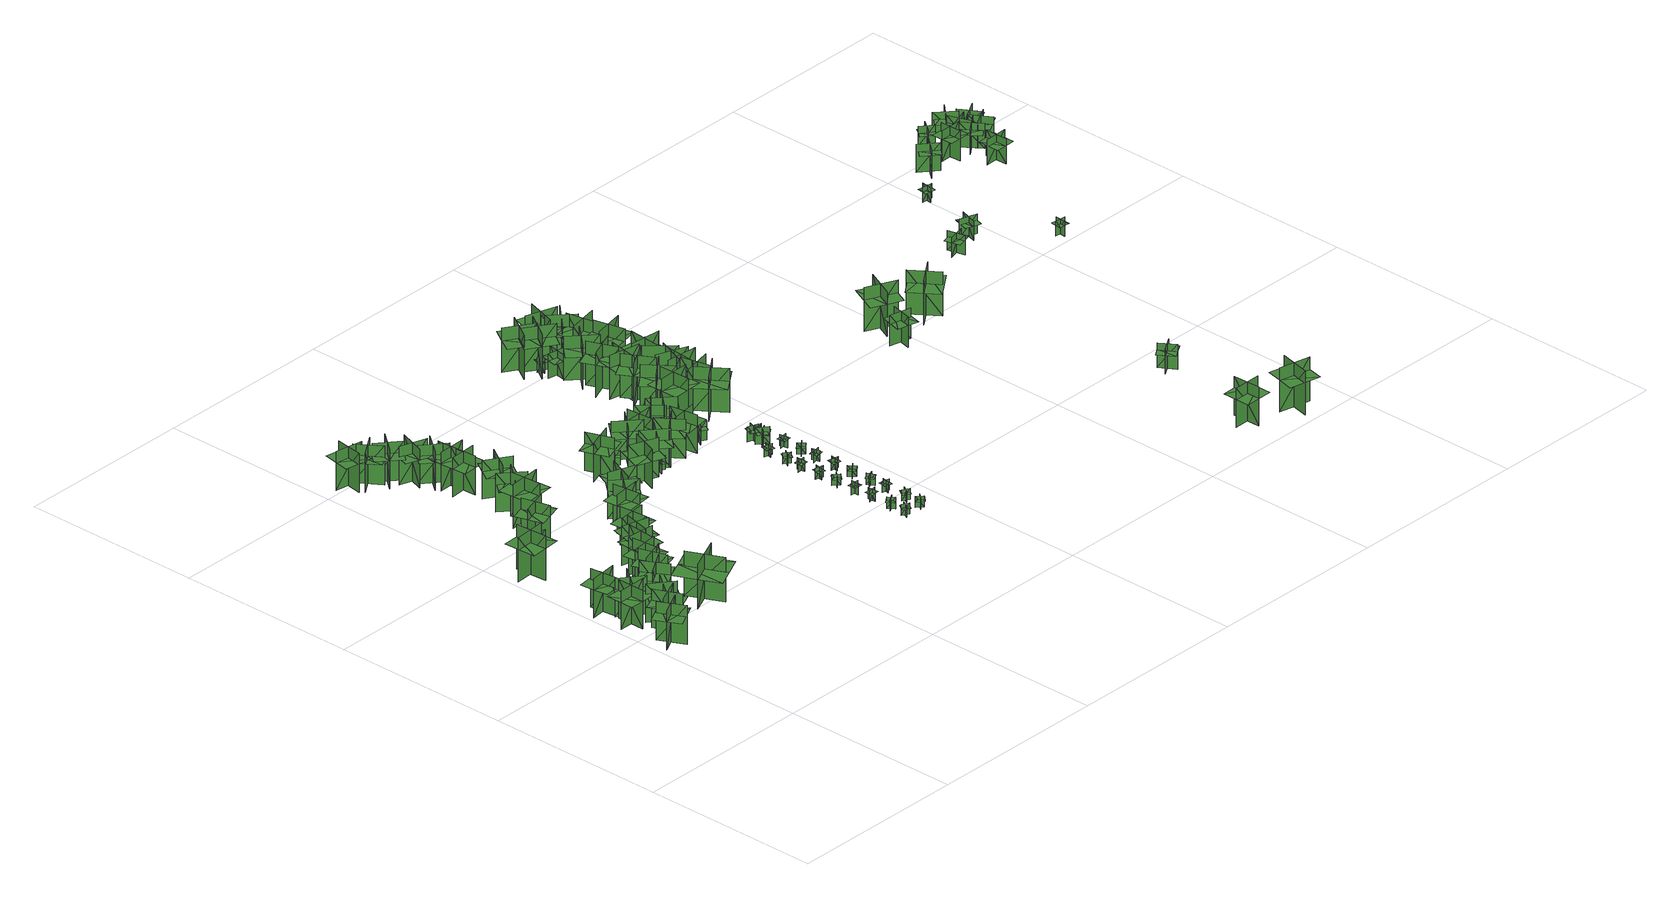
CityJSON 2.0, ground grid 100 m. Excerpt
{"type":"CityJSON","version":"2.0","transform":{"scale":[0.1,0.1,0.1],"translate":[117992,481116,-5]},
"CityObjects":{
"tree1":{"type":"SolitaryVegetationObject","geometry":[{"type":"MultiSurface","lod":"1","boundaries":[[[0,1,2]],[[0,2,3]],[[4,5,6]],[[4,6,7]],[[8,9,10]],[[8,10,11]],[[8,11,12]],[[8,12,13]]]}]},
"tree2":{"type":"SolitaryVegetationObject","geometry":[{"type":"MultiSurface","lod":"1","boundaries":[[[14,15,16]],[[14,16,17]],[[18,19,20]],[[18,20,21]],[[22,23,24]],[[22,24,25]],[[22,25,26]],[[22,26,27]]]}]},
"tree3":{"type":"SolitaryVegetationObject","geometry":[{"type":"MultiSurface","lod":"1","boundaries":[[[28,29,30]],[[28,30,31]],[[32,33,34]],[[32,34,35]],[[36,37,38]],[[36,38,39]],[[36,39,40]],[[36,40,41]]]}]},
"tree4":{"type":"SolitaryVegetationObject","geometry":[{"type":"MultiSurface","lod":"1","boundaries":[[[42,43,44]],[[42,44,45]],[[46,47,48]],[[46,48,49]],[[50,51,52]],[[50,52,53]],[[50,53,54]],[[50,54,55]]]}]},
"tree5":{"type":"SolitaryVegetationObject","geometry":[{"type":"MultiSurface","lod":"1","boundaries":[[[56,57,58]],[[56,58,59]],[[60,61,62]],[[60,62,63]],[[64,65,66]],[[64,66,67]],[[64,67,68]],[[64,68,69]]]}]},
"tree6":{"type":"SolitaryVegetationObject","geometry":[{"type":"MultiSurface","lod":"1","boundaries":[[[70,71,72]],[[70,72,73]],[[74,75,76]],[[74,76,77]],[[78,79,80]],[[78,80,81]],[[78,81,82]],[[78,82,83]]]}]},
"tree7":{"type":"SolitaryVegetationObject","geometry":[{"type":"MultiSurface","lod":"1","boundaries":[[[84,85,86]],[[84,86,87]],[[88,89,90]],[[88,90,91]],[[92,93,94]],[[92,94,95]],[[92,95,96]],[[92,96,97]]]}]},
"tree8":{"type":"SolitaryVegetationObject","geometry":[{"type":"MultiSurface","lod":"1","boundaries":[[[98,99,100]],[[98,100,101]],[[102,103,104]],[[102,104,105]],[[106,107,108]],[[106,108,109]],[[106,109,110]],[[106,110,111]]]}]},
"tree9":{"type":"SolitaryVegetationObject","geometry":[{"type":"MultiSurface","lod":"1","boundaries":[[[112,113,114]],[[112,114,115]],[[116,117,118]],[[116,118,119]],[[120,121,122]],[[120,122,123]],[[120,123,124]],[[120,124,125]]]}]},
"tree10":{"type":"SolitaryVegetationObject","geometry":[{"type":"MultiSurface","lod":"1","boundaries":[[[126,127,128]],[[126,128,129]],[[130,131,132]],[[130,132,133]],[[134,135,136]],[[134,136,137]],[[134,137,138]],[[134,138,139]]]}]},
"tree11":{"type":"SolitaryVegetationObject","geometry":[{"type":"MultiSurface","lod":"1","boundaries":[[[140,141,142]],[[140,142,143]],[[144,145,146]],[[144,146,147]],[[148,149,150]],[[148,150,151]],[[148,151,152]],[[148,152,153]]]}]},
"tree12":{"type":"SolitaryVegetationObject","geometry":[{"type":"MultiSurface","lod":"1","boundaries":[[[154,155,156]],[[154,156,157]],[[158,159,160]],[[158,160,161]],[[162,163,164]],[[162,164,165]],[[162,165,166]],[[162,166,167]]]}]},
"tree13":{"type":"SolitaryVegetationObject","geometry":[{"type":"MultiSurface","lod":"1","boundaries":[[[168,169,170]],[[168,170,171]],[[172,173,174]],[[172,174,175]],[[176,177,178]],[[176,178,179]],[[176,179,180]],[[176,180,181]]]}]},
"tree14":{"type":"SolitaryVegetationObject","geometry":[{"type":"MultiSurface","lod":"1","boundaries":[[[182,183,184]],[[182,184,185]],[[186,187,188]],[[186,188,189]],[[190,191,192]],[[190,192,193]],[[190,193,194]],[[190,194,195]]]}]},
"tree15":{"type":"SolitaryVegetationObject","geometry":[{"type":"MultiSurface","lod":"1","boundaries":[[[196,197,198]],[[196,198,199]],[[200,201,202]],[[200,202,203]],[[204,205,206]],[[204,206,207]],[[204,207,208]],[[204,208,209]]]}]},
"tree16":{"type":"SolitaryVegetationObject","geometry":[{"type":"MultiSurface","lod":"1","boundaries":[[[210,211,212]],[[210,212,213]],[[214,215,216]],[[214,216,217]],[[218,219,220]],[[218,220,221]],[[218,221,222]],[[218,222,223]]]}]},
"tree17":{"type":"SolitaryVegetationObject","geometry":[{"type":"MultiSurface","lod":"1","boundaries":[[[224,225,226]],[[224,226,227]],[[228,229,230]],[[228,230,231]],[[232,233,234]],[[232,234,235]],[[232,235,236]],[[232,236,237]]]}]},
"tree18":{"type":"SolitaryVegetationObject","geometry":[{"type":"MultiSurface","lod":"1","boundaries":[[[238,239,240]],[[238,240,241]],[[242,243,244]],[[242,244,245]],[[246,247,248]],[[246,248,249]],[[246,249,250]],[[246,250,251]]]}]},
"tree19":{"type":"SolitaryVegetationObject","geometry":[{"type":"MultiSurface","lod":"1","boundaries":[[[252,253,254]],[[252,254,255]],[[256,257,258]],[[256,258,259]],[[260,261,262]],[[260,262,263]],[[260,263,264]],[[260,264,265]]]}]},
"tree20":{"type":"SolitaryVegetationObject","geometry":[{"type":"MultiSurface","lod":"1","boundaries":[[[266,267,268]],[[266,268,269]],[[270,271,272]],[[270,272,273]],[[274,275,276]],[[274,276,277]],[[274,277,278]],[[274,278,279]]]}]},
"tree21":{"type":"SolitaryVegetationObject","geometry":[{"type":"MultiSurface","lod":"1","boundaries":[[[280,281,282]],[[280,282,283]],[[284,285,286]],[[284,286,287]],[[288,289,290]],[[288,290,291]],[[288,291,292]],[[288,292,293]]]}]},
"tree22":{"type":"SolitaryVegetationObject","geometry":[{"type":"MultiSurface","lod":"1","boundaries":[[[294,295,296]],[[294,296,297]],[[298,299,300]],[[298,300,301]],[[302,303,304]],[[302,304,305]],[[302,305,306]],[[302,306,307]]]}]},
"tree23":{"type":"SolitaryVegetationObject","geometry":[{"type":"MultiSurface","lod":"1","boundaries":[[[308,309,310]],[[308,310,311]],[[312,313,314]],[[312,314,315]],[[316,317,318]],[[316,318,319]],[[316,319,320]],[[316,320,321]]]}]},
"tree24":{"type":"SolitaryVegetationObject","geometry":[{"type":"MultiSurface","lod":"1","boundaries":[[[322,323,324]],[[322,324,325]],[[326,327,328]],[[326,328,329]],[[330,331,332]],[[330,332,333]],[[330,333,334]],[[330,334,335]]]}]},
"tree25":{"type":"SolitaryVegetationObject","geometry":[{"type":"MultiSurface","lod":"1","boundaries":[[[336,337,338]],[[336,338,339]],[[340,341,342]],[[340,342,343]],[[344,345,346]],[[344,346,347]],[[344,347,348]],[[344,348,349]]]}]},
"tree26":{"type":"SolitaryVegetationObject","geometry":[{"type":"MultiSurface","lod":"1","boundaries":[[[350,351,352]],[[350,352,353]],[[354,355,356]],[[354,356,357]],[[358,359,360]],[[358,360,361]],[[358,361,362]],[[358,362,363]]]}]},
"tree27":{"type":"SolitaryVegetationObject","geometry":[{"type":"MultiSurface","lod":"1","boundaries":[[[364,365,366]],[[364,366,367]],[[368,369,370]],[[368,370,371]],[[372,373,374]],[[372,374,375]],[[372,375,376]],[[372,376,377]]]}]},
"tree28":{"type":"SolitaryVegetationObject","geometry":[{"type":"MultiSurface","lod":"1","boundaries":[[[378,379,380]],[[378,380,381]],[[382,383,384]],[[382,384,385]],[[386,387,388]],[[386,388,389]],[[386,389,390]],[[386,390,391]]]}]},
"tree29":{"type":"SolitaryVegetationObject","geometry":[{"type":"MultiSurface","lod":"1","boundaries":[[[392,393,394]],[[392,394,395]],[[396,397,398]],[[396,398,399]],[[400,401,402]],[[400,402,403]],[[400,403,404]],[[400,404,405]]]}]},
"tree30":{"type":"SolitaryVegetationObject","geometry":[{"type":"MultiSurface","lod":"1","boundaries":[[[406,407,408]],[[406,408,409]],[[410,411,412]],[[410,412,413]],[[414,415,416]],[[414,416,417]],[[414,417,418]],[[414,418,419]]]}]},
"tree31":{"type":"SolitaryVegetationObject","geometry":[{"type":"MultiSurface","lod":"1","boundaries":[[[420,421,422]],[[420,422,423]],[[424,425,426]],[[424,426,427]],[[428,429,430]],[[428,430,431]],[[428,431,432]],[[428,432,433]]]}]},
"tree32":{"type":"SolitaryVegetationObject","geometry":[{"type":"MultiSurface","lod":"1","boundaries":[[[434,435,436]],[[434,436,437]],[[438,439,440]],[[438,440,441]],[[442,443,444]],[[442,444,445]],[[442,443,446]],[[442,446,447]]]}]},
"tree33":{"type":"SolitaryVegetationObject","geometry":[{"type":"MultiSurface","lod":"1","boundaries":[[[448,449,450]],[[448,450,451]],[[452,453,454]],[[452,454,455]],[[456,457,458]],[[456,458,459]],[[456,459,460]],[[456,460,461]]]}]},
"tree34":{"type":"SolitaryVegetationObject","geometry":[{"type":"MultiSurface","lod":"1","boundaries":[[[462,463,464]],[[462,464,465]],[[466,467,468]],[[466,468,469]],[[470,471,472]],[[470,472,473]],[[470,471,474]],[[470,474,475]]]}]},
"tree35":{"type":"SolitaryVegetationObject","geometry":[{"type":"MultiSurface","lod":"1","boundaries":[[[476,477,478]],[[476,478,479]],[[480,481,482]],[[480,482,483]],[[484,485,486]],[[484,486,487]],[[484,487,488]],[[484,488,489]]]}]},
"tree36":{"type":"SolitaryVegetationObject","geometry":[{"type":"MultiSurface","lod":"1","boundaries":[[[490,491,492]],[[490,492,493]],[[494,495,496]],[[494,496,497]],[[498,499,500]],[[498,500,501]],[[498,501,502]],[[498,502,503]]]}]},
"tree37":{"type":"SolitaryVegetationObject","geometry":[{"type":"MultiSurface","lod":"1","boundaries":[[[504,505,506]],[[504,506,507]],[[508,509,510]],[[508,510,511]],[[512,513,514]],[[512,514,515]],[[512,515,516]],[[512,516,517]]]}]},
"tree38":{"type":"SolitaryVegetationObject","geometry":[{"type":"MultiSurface","lod":"1","boundaries":[[[518,519,520]],[[518,520,521]],[[522,523,524]],[[522,524,525]],[[526,527,528]],[[526,528,529]],[[526,529,530]],[[526,530,531]]]}]},
"tree39":{"type":"SolitaryVegetationObject","geometry":[{"type":"MultiSurface","lod":"1","boundaries":[[[532,533,534]],[[532,534,535]],[[536,537,538]],[[536,538,539]],[[540,541,542]],[[540,542,543]],[[540,543,544]],[[540,544,545]]]}]},
"tree40":{"type":"SolitaryVegetationObject","geometry":[{"type":"MultiSurface","lod":"1","boundaries":[[[546,547,548]],[[546,548,549]],[[550,551,552]],[[550,552,553]],[[554,555,556]],[[554,556,557]],[[554,557,558]],[[554,558,559]]]}]},
"tree41":{"type":"SolitaryVegetationObject","geometry":[{"type":"MultiSurface","lod":"1","boundaries":[[[560,561,562]],[[560,562,563]],[[564,565,566]],[[564,566,567]],[[568,569,570]],[[568,570,571]],[[568,571,572]],[[568,572,573]]]}]},
"tree42":{"type":"SolitaryVegetationObject","geometry":[{"type":"MultiSurface","lod":"1","boundaries":[[[574,575,576]],[[574,576,577]],[[578,579,580]],[[578,580,581]],[[582,583,584]],[[582,584,585]],[[582,585,586]],[[582,586,587]]]}]},
"tree43":{"type":"SolitaryVegetationObject","geometry":[{"type":"MultiSurface","lod":"1","boundaries":[[[588,589,590]],[[588,590,591]],[[592,593,594]],[[592,594,595]],[[596,597,598]],[[596,598,599]],[[596,599,600]],[[596,600,601]]]}]},
"tree44":{"type":"SolitaryVegetationObject","geometry":[{"type":"MultiSurface","lod":"1","boundaries":[[[602,603,604]],[[602,604,605]],[[606,607,608]],[[606,608,609]],[[610,611,612]],[[610,612,613]],[[610,613,614]],[[610,614,615]]]}]},
"tree45":{"type":"SolitaryVegetationObject","geometry":[{"type":"MultiSurface","lod":"1","boundaries":[[[616,617,618]],[[616,618,619]],[[620,621,622]],[[620,622,623]],[[624,625,626]],[[624,626,627]],[[624,627,628]],[[624,628,629]]]}]},
"tree46":{"type":"SolitaryVegetationObject","geometry":[{"type":"MultiSurface","lod":"1","boundaries":[[[630,631,632]],[[630,632,633]],[[634,635,636]],[[634,636,637]],[[638,639,640]],[[638,640,641]],[[638,641,642]],[[638,642,643]]]}]},
"tree47":{"type":"SolitaryVegetationObject","geometry":[{"type":"MultiSurface","lod":"1","boundaries":[[[644,645,646]],[[644,646,647]],[[648,649,650]],[[648,650,651]],[[652,653,654]],[[652,654,655]],[[652,655,656]],[[652,656,657]]]}]},
"tree48":{"type":"SolitaryVegetationObject","geometry":[{"type":"MultiSurface","lod":"1","boundaries":[[[658,659,660]],[[658,660,661]],[[662,663,664]],[[662,664,665]],[[666,667,668]],[[666,668,669]],[[666,669,670]],[[666,670,671]]]}]},
"tree49":{"type":"SolitaryVegetationObject","geometry":[{"type":"MultiSurface","lod":"1","boundaries":[[[672,673,674]],[[672,674,675]],[[676,677,678]],[[676,678,679]],[[680,681,682]],[[680,682,683]],[[680,683,684]],[[680,684,685]]]}]},
"tree50":{"type":"SolitaryVegetationObject","geometry":[{"type":"MultiSurface","lod":"1","boundaries":[[[686,687,688]],[[686,688,689]],[[690,691,692]],[[690,692,693]],[[694,695,696]],[[694,696,697]],[[694,697,698]],[[694,698,699]]]}]},
"tree51":{"type":"SolitaryVegetationObject","geometry":[{"type":"MultiSurface","lod":"1","boundaries":[[[700,701,702]],[[700,702,703]],[[704,705,706]],[[704,706,707]],[[708,709,710]],[[708,710,711]],[[708,711,712]],[[708,712,713]]]}]},
"tree52":{"type":"SolitaryVegetationObject","geometry":[{"type":"MultiSurface","lod":"1","boundaries":[[[714,715,716]],[[714,716,717]],[[718,719,720]],[[718,720,721]],[[722,723,724]],[[722,724,725]],[[722,725,726]],[[722,726,727]]]}]},
"tree53":{"type":"SolitaryVegetationObject","geometry":[{"type":"MultiSurface","lod":"1","boundaries":[[[728,729,730]],[[728,730,731]],[[732,733,734]],[[732,734,735]],[[736,737,738]],[[736,738,739]],[[736,739,740]],[[736,740,741]]]}]},
"tree54":{"type":"SolitaryVegetationObject","geometry":[{"type":"MultiSurface","lod":"1","boundaries":[[[742,743,744]],[[742,744,745]],[[746,747,748]],[[746,748,749]],[[750,751,752]],[[750,752,753]],[[750,753,754]],[[750,754,755]]]}]},
"tree55":{"type":"SolitaryVegetationObject","geometry":[{"type":"MultiSurface","lod":"1","boundaries":[[[756,757,758]],[[756,758,759]],[[760,761,762]],[[760,762,763]],[[764,765,766]],[[764,766,767]],[[764,767,768]],[[764,768,769]]]}]},
"tree56":{"type":"SolitaryVegetationObject","geometry":[{"type":"MultiSurface","lod":"1","boundaries":[[[770,771,772]],[[770,772,773]],[[774,775,776]],[[774,776,777]],[[778,779,780]],[[778,780,781]],[[778,781,782]],[[778,782,783]]]}]},
"tree57":{"type":"SolitaryVegetationObject","geometry":[{"type":"MultiSurface","lod":"1","boundaries":[[[784,785,786]],[[784,786,787]],[[788,789,790]],[[788,790,791]],[[792,793,794]],[[792,794,795]],[[792,795,796]],[[792,796,797]]]}]},
"tree58":{"type":"SolitaryVegetationObject","geometry":[{"type":"MultiSurface","lod":"1","boundaries":[[[798,799,800]],[[798,800,801]],[[802,803,804]],[[802,804,805]],[[806,807,808]],[[806,808,809]],[[806,809,810]],[[806,810,811]]]}]},
"tree59":{"type":"SolitaryVegetationObject","geometry":[{"type":"MultiSurface","lod":"1","boundaries":[[[812,813,814]],[[812,814,815]],[[816,817,818]],[[816,818,819]],[[820,821,822]],[[820,822,823]],[[820,823,824]],[[820,824,825]]]}]},
"tree60":{"type":"SolitaryVegetationObject","geometry":[{"type":"MultiSurface","lod":"1","boundaries":[[[826,827,828]],[[826,828,829]],[[830,831,832]],[[830,832,833]],[[834,835,836]],[[834,836,837]],[[834,838,839]],[[834,839,835]]]}]},
"tree61":{"type":"SolitaryVegetationObject","geometry":[{"type":"MultiSurface","lod":"1","boundaries":[[[840,841,842]],[[840,842,843]],[[844,845,846]],[[844,846,847]],[[848,849,850]],[[848,850,851]],[[848,851,852]],[[848,852,853]]]}]},
"tree62":{"type":"SolitaryVegetationObject","geometry":[{"type":"MultiSurface","lod":"1","boundaries":[[[854,855,856]],[[854,856,857]],[[858,859,860]],[[858,860,861]],[[862,863,864]],[[862,864,865]],[[862,865,866]],[[862,866,867]]]}]},
"tree63":{"type":"SolitaryVegetationObject","geometry":[{"type":"MultiSurface","lod":"1","boundaries":[[[868,869,870]],[[868,870,871]],[[872,873,874]],[[872,874,875]],[[876,877,878]],[[876,878,879]],[[876,879,880]],[[876,880,881]]]}]},
"tree64":{"type":"SolitaryVegetationObject","geometry":[{"type":"MultiSurface","lod":"1","boundaries":[[[882,883,884]],[[882,884,885]],[[886,887,888]],[[886,888,889]],[[890,891,892]],[[890,892,893]],[[890,893,894]],[[890,894,895]]]}]},
"tree65":{"type":"SolitaryVegetationObject","geometry":[{"type":"MultiSurface","lod":"1","boundaries":[[[896,897,898]],[[896,898,899]],[[900,901,902]],[[900,902,903]],[[904,905,906]],[[904,906,907]],[[904,907,908]],[[904,908,909]]]}]},
"tree66":{"type":"SolitaryVegetationObject","geometry":[{"type":"MultiSurface","lod":"1","boundaries":[[[910,911,912]],[[910,912,913]],[[914,915,916]],[[914,916,917]],[[918,919,920]],[[918,920,921]],[[918,921,922]],[[918,922,923]]]}]},
"tree67":{"type":"SolitaryVegetationObject","geometry":[{"type":"MultiSurface","lod":"1","boundaries":[[[924,925,926]],[[924,926,927]],[[928,929,930]],[[928,930,931]],[[932,933,934]],[[932,934,935]],[[932,935,936]],[[932,936,937]]]}]},
"tree68":{"type":"SolitaryVegetationObject","geometry":[{"type":"MultiSurface","lod":"1","boundaries":[[[938,939,940]],[[938,940,941]],[[942,943,944]],[[942,944,945]],[[946,947,948]],[[946,948,949]],[[946,949,950]],[[946,950,951]]]}]},
"tree69":{"type":"SolitaryVegetationObject","geometry":[{"type":"MultiSurface","lod":"1","boundaries":[[[952,953,954]],[[952,954,955]],[[956,957,958]],[[956,958,959]],[[960,961,962]],[[960,962,963]],[[960,963,964]],[[960,964,965]]]}]},
"tree70":{"type":"SolitaryVegetationObject","geometry":[{"type":"MultiSurface","lod":"1","boundaries":[[[966,967,968]],[[966,968,969]],[[970,971,972]],[[970,972,973]],[[974,975,976]],[[974,976,977]],[[974,977,978]],[[974,978,979]]]}]},
"tree71":{"type":"SolitaryVegetationObject","geometry":[{"type":"MultiSurface","lod":"1","boundaries":[[[980,981,982]],[[980,982,983]],[[984,985,986]],[[984,986,987]],[[988,989,990]],[[988,990,991]],[[988,991,992]],[[988,992,993]]]}]},
"tree72":{"type":"SolitaryVegetationObject","geometry":[{"type":"MultiSurface","lod":"1","boundaries":[[[994,995,996]],[[994,996,997]],[[998,999,1000]],[[998,1000,1001]],[[1002,1003,1004]],[[1002,1004,1005]],[[1002,1005,1006]],[[1002,1006,1007]]]}]},
"tree73":{"type":"SolitaryVegetationObject","geometry":[{"type":"MultiSurface","lod":"1","boundaries":[[[1008,1009,1010]],[[1008,1010,1011]],[[1012,1013,1014]],[[1012,1014,1015]],[[1016,1017,1018]],[[1016,1018,1019]],[[1016,1019,1020]],[[1016,1020,1021]]]}]},
"tree74":{"type":"SolitaryVegetationObject","geometry":[{"type":"MultiSurface","lod":"1","boundaries":[[[1022,1023,1024]],[[1022,1024,1025]],[[1026,1027,1028]],[[1026,1028,1029]],[[1030,1031,1032]],[[1030,1032,1033]],[[1030,1033,1034]],[[1030,1034,1035]]]}]},
"tree75":{"type":"SolitaryVegetationObject","geometry":[{"type":"MultiSurface","lod":"1","boundaries":[[[1036,1037,1038]],[[1036,1038,1039]],[[1040,1041,1042]],[[1040,1042,1043]],[[1044,1045,1046]],[[1044,1046,1047]],[[1044,1047,1048]],[[1044,1048,1049]]]}]},
"tree76":{"type":"SolitaryVegetationObject","geometry":[{"type":"MultiSurface","lod":"1","boundaries":[[[1050,1051,1052]],[[1050,1052,1053]],[[1054,1055,1056]],[[1054,1056,1057]],[[1058,1059,1060]],[[1058,1060,1061]],[[1058,1061,1062]],[[1058,1062,1063]]]}]},
"tree77":{"type":"SolitaryVegetationObject","geometry":[{"type":"MultiSurface","lod":"1","boundaries":[[[1064,1065,1066]],[[1064,1066,1067]],[[1068,1069,1070]],[[1068,1070,1071]],[[1072,1073,1074]],[[1072,1074,1075]],[[1072,1075,1076]],[[1072,1076,1077]]]}]},
"tree78":{"type":"SolitaryVegetationObject","geometry":[{"type":"MultiSurface","lod":"1","boundaries":[[[1078,1079,1080]],[[1078,1080,1081]],[[1082,1083,1084]],[[1082,1084,1085]],[[1086,1087,1088]],[[1086,1088,1089]],[[1086,1089,1090]],[[1086,1090,1091]]]}]},
"tree79":{"type":"SolitaryVegetationObject","geometry":[{"type":"MultiSurface","lod":"1","boundaries":[[[1092,1093,1094]],[[1092,1094,1095]],[[1096,1097,1098]],[[1096,1098,1099]],[[1100,1101,1102]],[[1100,1102,1103]],[[1100,1103,1104]],[[1100,1104,1105]]]}]},
"tree80":{"type":"SolitaryVegetationObject","geometry":[{"type":"MultiSurface","lod":"1","boundaries":[[[1106,1107,1108]],[[1106,1108,1109]],[[1110,1111,1112]],[[1110,1112,1113]],[[1114,1115,1116]],[[1114,1116,1117]],[[1114,1117,1118]],[[1114,1118,1119]]]}]},
"tree81":{"type":"SolitaryVegetationObject","geometry":[{"type":"MultiSurface","lod":"1","boundaries":[[[1120,1121,1122]],[[1120,1122,1123]],[[1124,1125,1126]],[[1124,1126,1127]],[[1128,1129,1130]],[[1128,1130,1131]],[[1128,1131,1132]],[[1128,1132,1133]]]}]},
"tree82":{"type":"SolitaryVegetationObject","geometry":[{"type":"MultiSurface","lod":"1","boundaries":[[[1134,1135,1136]],[[1134,1136,1137]],[[1138,1139,1140]],[[1138,1140,1141]],[[1142,1143,1144]],[[1142,1144,1145]],[[1142,1145,1146]],[[1142,1146,1147]]]}]},
"tree83":{"type":"SolitaryVegetationObject","geometry":[{"type":"MultiSurface","lod":"1","boundaries":[[[1148,1149,1150]],[[1148,1150,1151]],[[1152,1153,1154]],[[1152,1154,1155]],[[1156,1157,1158]],[[1156,1158,1159]],[[1156,1159,1160]],[[1156,1160,1161]]]}]},
"tree84":{"type":"SolitaryVegetationObject","geometry":[{"type":"MultiSurface","lod":"1","boundaries":[[[1162,1163,1164]],[[1162,1164,1165]],[[1166,1167,1168]],[[1166,1168,1169]],[[1170,1171,1172]],[[1170,1172,1173]],[[1170,1173,1174]],[[1170,1174,1175]]]}]},
"tree85":{"type":"SolitaryVegetationObject","geometry":[{"type":"MultiSurface","lod":"1","boundaries":[[[1176,1177,1178]],[[1176,1178,1179]],[[1180,1181,1182]],[[1180,1182,1183]],[[1184,1185,1186]],[[1184,1186,1187]],[[1184,1187,1188]],[[1184,1188,1189]]]}]},
"tree86":{"type":"SolitaryVegetationObject","geometry":[{"type":"MultiSurface","lod":"1","boundaries":[[[1190,1191,1192]],[[1190,1192,1193]],[[1194,1195,1196]],[[1194,1196,1197]],[[1198,1199,1200]],[[1198,1200,1201]],[[1198,1201,1202]],[[1198,1202,1203]]]}]},
"tree87":{"type":"SolitaryVegetationObject","geometry":[{"type":"MultiSurface","lod":"1","boundaries":[[[1204,1205,1206]],[[1204,1206,1207]],[[1208,1209,1210]],[[1208,1210,1211]],[[1212,1213,1214]],[[1212,1214,1215]],[[1212,1215,1216]],[[1212,1216,1217]]]}]},
"tree88":{"type":"SolitaryVegetationObject","geometry":[{"type":"MultiSurface","lod":"1","boundaries":[[[1218,1219,1220]],[[1218,1220,1221]],[[1222,1223,1224]],[[1222,1224,1225]],[[1226,1227,1228]],[[1226,1228,1229]],[[1226,1229,1230]],[[1226,1230,1231]]]}]},
"tree89":{"type":"SolitaryVegetationObject","geometry":[{"type":"MultiSurface","lod":"1","boundaries":[[[1232,1233,1234]],[[1232,1234,1235]],[[1236,1237,1238]],[[1236,1238,1239]],[[1240,1241,1242]],[[1240,1242,1243]],[[1240,1243,1244]],[[1240,1244,1245]]]}]},
"tree90":{"type":"SolitaryVegetationObject","geometry":[{"type":"MultiSurface","lod":"1","boundaries":[[[1246,1247,1248]],[[1246,1248,1249]],[[1250,1251,1252]],[[1250,1252,1253]],[[1254,1255,1256]],[[1254,1256,1257]],[[1254,1257,1258]],[[1254,1258,1259]]]}]},
"tree91":{"type":"SolitaryVegetationObject","geometry":[{"type":"MultiSurface","lod":"1","boundaries":[[[1260,1261,1262]],[[1260,1262,1263]],[[1264,1265,1266]],[[1264,1266,1267]],[[1268,1269,1270]],[[1268,1270,1271]],[[1268,1271,1272]],[[1268,1272,1273]]]}]},
"tree92":{"type":"SolitaryVegetationObject","geometry":[{"type":"MultiSurface","lod":"1","boundaries":[[[1274,1275,1276]],[[1274,1276,1277]],[[1278,1279,1280]],[[1278,1280,1281]],[[1282,1283,1284]],[[1282,1284,1285]],[[1282,1285,1286]],[[1282,1286,1287]]]}]},
"tree93":{"type":"SolitaryVegetationObject","geometry":[{"type":"MultiSurface","lod":"1","boundaries":[[[1288,1289,1290]],[[1288,1290,1291]],[[1292,1293,1294]],[[1292,1294,1295]],[[1296,1297,1298]],[[1296,1298,1299]],[[1296,1299,1300]],[[1296,1300,1301]]]}]},
"tree94":{"type":"SolitaryVegetationObject","geometry":[{"type":"MultiSurface","lod":"1","boundaries":[[[1302,1303,1304]],[[1302,1304,1305]],[[1306,1307,1308]],[[1306,1308,1309]],[[1310,1311,1312]],[[1310,1312,1313]],[[1310,1313,1314]],[[1310,1314,1315]]]}]},
"tree95":{"type":"SolitaryVegetationObject","geometry":[{"type":"MultiSurface","lod":"1","boundaries":[[[1316,1317,1318]],[[1316,1318,1319]],[[1320,1321,1322]],[[1320,1322,1323]],[[1324,1325,1326]],[[1324,1326,1327]],[[1324,1327,1328]],[[1324,1328,1329]]]}]},
"tree96":{"type":"SolitaryVegetationObject","geometry":[{"type":"MultiSurface","lod":"1","boundaries":[[[1330,1331,1332]],[[1330,1332,1333]],[[1334,1335,1336]],[[1334,1336,1337]],[[1338,1339,1340]],[[1338,1340,1341]],[[1338,1342,1343]],[[1338,1343,1339]]]}]},
"tree97":{"type":"SolitaryVegetationObject","geometry":[{"type":"MultiSurface","lod":"1","boundaries":[[[1344,1345,1346]],[[1344,1346,1347]],[[1348,1349,1350]],[[1348,1350,1351]],[[1352,1353,1354]],[[1352,1354,1355]],[[1352,1355,1356]],[[1352,1356,1357]]]}]},
"tree98":{"type":"SolitaryVegetationObject","geometry":[{"type":"MultiSurface","lod":"1","boundaries":[[[1358,1359,1360]],[[1358,1360,1361]],[[1362,1363,1364]],[[1362,1364,1365]],[[1366,1367,1368]],[[1366,1368,1369]],[[1366,1367,1370]],[[1366,1370,1371]]]}]},
"tree99":{"type":"SolitaryVegetationObject","geometry":[{"type":"MultiSurface","lod":"1","boundaries":[[[1372,1373,1374]],[[1372,1374,1375]],[[1376,1377,1378]],[[1376,1378,1379]],[[1380,1381,1382]],[[1380,1382,1383]],[[1380,1383,1384]],[[1380,1384,1385]]]}]},
"tree100":{"type":"SolitaryVegetationObject","geometry":[{"type":"MultiSurface","lod":"1","boundaries":[[[1386,1387,1388]],[[1386,1388,1389]],[[1390,1391,1392]],[[1390,1392,1393]],[[1394,1395,1396]],[[1394,1396,1397]],[[1394,1397,1398]],[[1394,1398,1399]]]}]},
"tree101":{"type":"SolitaryVegetationObject","geometry":[{"type":"MultiSurface","lod":"1","boundaries":[[[1400,1401,1402]],[[1400,1402,1403]],[[1404,1405,1406]],[[1404,1406,1407]],[[1408,1409,1410]],[[1408,1410,1411]],[[1408,1411,1412]],[[1408,1412,1413]]]}]},
"tree102":{"type":"SolitaryVegetationObject","geometry":[{"type":"MultiSurface","lod":"1","boundaries":[[[1414,1415,1416]],[[1414,1416,1417]],[[1418,1419,1420]],[[1418,1420,1421]],[[1422,1423,1424]],[[1422,1424,1425]],[[1422,1425,1426]],[[1422,1426,1427]]]}]},
"tree103":{"type":"SolitaryVegetationObject","geometry":[{"type":"MultiSurface","lod":"1","boundaries":[[[1428,1429,1430]],[[1428,1430,1431]],[[1432,1433,1434]],[[1432,1434,1435]],[[1436,1437,1438]],[[1436,1438,1439]],[[1436,1439,1440]],[[1436,1440,1441]]]}]},
"tree104":{"type":"SolitaryVegetationObject","geometry":[{"type":"MultiSurface","lod":"1","boundaries":[[[1442,1443,1444]],[[1442,1444,1445]],[[1446,1447,1448]],[[1446,1448,1449]],[[1450,1451,1452]],[[1450,1452,1453]],[[1450,1453,1454]],[[1450,1454,1455]]]}]}
},
"vertices":[
[73,947,2],[144,809,2],[144,809,218],[73,947,218],[41,848,2],[179,920,2],[179,920,218],[41,848,218],[41,848,157],[77,780,157],[214,851,157],[179,920,157],[143,989,157],[6,917,157],
[27,1131,8],[182,1132,8],[182,1132,224],[27,1131,224],[100,1058,8],[99,1213,8],[99,1213,224],[100,1058,224],[100,1058,163],[177,1058,163],[176,1213,163],[99,1213,163],[21,1212,163],[22,1057,163],
[112,935,4],[253,999,4],[253,999,220],[112,935,220],[209,898,4],[144,1039,4],[144,1039,220],[209,898,220],[209,898,159],[279,930,159],[215,1071,159],[144,1039,159],[74,1007,159],[138,866,159],
[92,1387,4],[109,1233,4],[109,1233,220],[92,1387,220],[27,1307,4],[181,1324,4],[181,1324,220],[27,1307,220],[27,1307,160],[36,1230,160],[190,1247,160],[181,1324,160],[173,1401,160],[19,1384,160],
[98,1235,6],[221,1141,6],[221,1141,221],[98,1235,221],[111,1132,6],[205,1256,6],[205,1256,221],[111,1132,221],[111,1132,161],[173,1086,161],[267,1210,161],[205,1256,161],[143,1303,161],[50,1179,161],
[284,1000,4],[160,1093,4],[160,1093,219],[284,1000,219],[269,1102,4],[177,978,4],[177,978,219],[269,1102,219],[269,1102,159],[207,1149,159],[115,1024,159],[177,978,159],[239,932,159],[332,1056,159],
[212,1815,2],[35,1804,2],[35,1804,249],[212,1815,249],[124,1893,2],[135,1717,2],[135,1717,249],[124,1893,249],[124,1893,180],[36,1888,180],[46,1711,180],[135,1717,180],[223,1722,180],[213,1899,180],
[383,1132,3],[304,1265,3],[304,1265,218],[383,1132,218],[409,1232,3],[276,1153,3],[276,1153,218],[409,1232,218],[409,1232,158],[369,1299,158],[236,1220,158],[276,1153,158],[315,1086,158],[448,1166,158],
[149,1862,10],[269,1841,10],[269,1841,179],[149,1862,179],[195,1795,10],[216,1915,10],[216,1915,179],[195,1795,179],[195,1795,132],[255,1785,132],[276,1904,132],[216,1915,132],[156,1926,132],[135,1806,132],
[387,1346,3],[437,1199,3],[437,1199,218],[387,1346,218],[341,1254,3],[487,1303,3],[487,1303,218],[341,1254,218],[341,1254,158],[366,1180,158],[512,1230,158],[487,1303,158],[463,1376,158],[316,1327,158],
[417,987,8],[417,987,256],[611,1078,256],[611,1078,8],[469,1122,8],[469,1122,256],[557,935,256],[557,935,8],[455,1150,175],[358,1105,175],[468,873,175],[565,919,175],[662,964,175],[552,1196,175],
[518,1364,3],[364,1346,3],[364,1346,219],[518,1364,219],[438,1428,3],[456,1274,3],[456,1274,219],[438,1428,219],[438,1428,158],[361,1419,158],[379,1265,158],[456,1274,158],[533,1283,158],[514,1437,158],
[509,1371,4],[521,1525,4],[521,1525,219],[509,1371,219],[588,1437,4],[433,1449,4],[433,1449,219],[588,1437,219],[588,1437,159],[594,1515,159],[439,1527,159],[433,1449,159],[427,1372,159],[582,1360,159],
[426,2007,22],[278,1962,22],[278,1962,237],[426,2007,237],[336,2057,22],[380,1908,22],[380,1908,237],[336,2057,237],[336,2057,177],[261,2034,177],[306,1886,177],[380,1908,177],[455,1931,177],[410,2079,177],
[632,1501,5],[482,1538,5],[482,1538,220],[632,1501,220],[580,1589,5],[542,1439,5],[542,1439,220],[580,1589,220],[580,1589,160],[504,1608,160],[467,1458,160],[542,1439,160],[618,1420,160],[655,1571,160],
[168,3083,7],[143,2930,7],[143,2930,223],[168,3083,223],[84,3023,7],[237,2998,7],[237,2998,223],[84,3023,223],[84,3023,162],[71,2947,162],[224,2921,162],[237,2998,162],[250,3074,162],[97,3100,162],
[697,1605,5],[543,1589,5],[543,1589,220],[697,1605,220],[617,1671,5],[633,1517,5],[633,1517,220],[617,1671,220],[617,1671,160],[540,1663,160],[556,1509,160],[633,1517,160],[710,1525,160],[694,1679,160],
[460,2237,12],[471,2060,12],[471,2060,258],[460,2237,258],[381,2148,12],[558,2160,12],[558,2160,258],[381,2148,258],[381,2148,189],[387,2060,189],[564,2072,189],[558,2160,189],[552,2248,189],[376,2237,189],
[292,2995,7],[164,2908,7],[164,2908,223],[292,2995,223],[191,3015,7],[278,2887,7],[278,2887,223],[191,3015,223],[191,3015,162],[127,2971,162],[214,2843,162],[278,2887,162],[342,2931,162],[255,3059,162],
[561,2218,9],[442,2317,9],[442,2317,224],[561,2218,224],[553,2321,9],[453,2202,9],[453,2202,224],[553,2321,224],[553,2321,164],[493,2370,164],[394,2251,164],[453,2202,164],[513,2152,164],[612,2271,164],
[255,2946,8],[375,2848,8],[375,2848,223],[255,2946,223],[265,2843,8],[363,2963,8],[363,2963,223],[265,2843,223],[265,2843,163],[325,2794,163],[423,2914,163],[363,2963,163],[303,3012,163],[205,2892,163],
[323,2834,8],[469,2783,8],[469,2783,223],[323,2834,223],[367,2741,8],[418,2887,8],[418,2887,223],[367,2741,223],[367,2741,163],[440,2715,163],[491,2862,163],[418,2887,163],[345,2913,163],[294,2766,163],
[494,2496,11],[484,2650,11],[484,2650,227],[494,2496,227],[562,2573,11],[408,2563,11],[408,2563,227],[562,2573,227],[562,2573,167],[558,2650,167],[403,2640,167],[408,2563,167],[413,2486,167],[567,2495,167],
[388,2773,8],[509,2676,8],[509,2676,223],[388,2773,223],[399,2670,8],[495,2791,8],[495,2791,223],[399,2670,223],[399,2670,163],[460,2622,163],[556,2743,163],[495,2791,163],[434,2840,163],[338,2718,163],
[516,2337,14],[596,2469,14],[596,2469,229],[516,2337,229],[616,2361,14],[484,2441,14],[484,2441,229],[616,2361,229],[616,2361,169],[656,2427,169],[524,2508,169],[484,2441,169],[443,2375,169],[576,2295,169],
[412,2641,10],[567,2647,10],[567,2647,225],[412,2641,225],[487,2570,10],[481,2725,10],[481,2725,225],[487,2570,225],[487,2570,165],[565,2574,165],[558,2728,165],[481,2725,165],[404,2722,165],[410,2567,165],
[753,1837,4],[772,1683,4],[772,1683,220],[753,1837,220],[689,1756,4],[843,1775,4],[843,1775,220],[689,1756,220],[689,1756,159],[698,1679,159],[852,1698,159],[843,1775,159],[833,1852,159],[679,1833,159],
[523,2805,15],[510,2862,15],[510,2862,97],[523,2805,97],[544,2838,15],[487,2825,15],[487,2825,97],[544,2838,97],[544,2838,74],[538,2867,74],[480,2854,74],[487,2825,74],[493,2796,74],[550,2809,74],
[865,1888,4],[763,1771,4],[763,1771,219],[865,1888,219],[762,1882,4],[879,1780,4],[879,1780,219],[762,1882,219],[762,1882,159],[711,1823,159],[828,1721,159],[879,1780,159],[930,1838,159],[813,1940,159],
[817,1933,4],[961,1876,4],[961,1876,219],[817,1933,219],[857,1838,4],[914,1982,4],[914,1982,219],[857,1838,219],[857,1838,159],[929,1809,159],[986,1953,159],[914,1982,159],[842,2010,159],[785,1867,159],
[1073,2120,7],[1020,2265,7],[1020,2265,222],[1073,2120,222],[1117,2213,7],[971,2160,7],[971,2160,222],[1117,2213,222],[1117,2213,162],[1090,2286,162],[945,2233,162],[971,2160,162],[998,2087,162],[1143,2140,162],
[1220,1965,4],[1066,2023,4],[1066,2023,223],[1220,1965,223],[1174,2067,4],[1116,1913,4],[1116,1913,223],[1174,2067,223],[1222,1970,150],[1068,2028,150],[1039,1951,150],[1193,1893,150],[1092,2090,150],[1246,2032,150],
[1119,2203,12],[1166,2167,12],[1166,2167,94],[1119,2203,94],[1124,2164,12],[1160,2211,12],[1160,2211,94],[1124,2164,94],[1124,2164,71],[1148,2146,71],[1184,2193,71],[1160,2211,71],[1137,2229,71],[1101,2182,71],
[1270,2023,7],[1245,1969,7],[1245,1969,86],[1270,2023,86],[1232,2009,7],[1286,1984,7],[1286,1984,86],[1232,2009,86],[1268,2023,60],[1243,1970,60],[1270,1958,60],[1295,2011,60],[1222,1980,60],[1247,2033,60],
[1320,1979,7],[1203,2080,7],[1203,2080,223],[1320,1979,223],[1313,2082,7],[1212,1964,7],[1212,1964,223],[1313,2082,223],[1313,2082,162],[1255,2132,162],[1154,2015,162],[1212,1964,162],[1271,1914,162],[1372,2031,162],
[1179,2235,8],[1295,2131,8],[1295,2131,223],[1179,2235,223],[1184,2132,8],[1288,2247,8],[1288,2247,223],[1184,2132,223],[1184,2132,163],[1242,2080,163],[1345,2195,163],[1288,2247,163],[1230,2299,163],[1127,2183,163],
[1720,834,32],[1699,795,32],[1699,795,94],[1720,834,94],[1692,826,32],[1731,805,32],[1731,805,94],[1692,826,94],[1692,826,76],[1681,806,76],[1720,785,76],[1731,805,76],[1742,824,76],[1703,845,76],
[1318,2259,7],[1327,2105,7],[1327,2105,222],[1318,2259,222],[1249,2183,7],[1404,2192,7],[1404,2192,222],[1249,2183,222],[1249,2183,162],[1254,2105,162],[1408,2114,162],[1404,2192,162],[1399,2269,162],[1245,2260,162],
[1700,927,30],[1725,891,30],[1725,891,92],[1700,927,92],[1694,898,30],[1731,924,30],[1731,924,92],[1694,898,92],[1694,898,75],[1707,880,75],[1743,906,75],[1731,924,75],[1718,942,75],[1682,916,75],
[1426,1979,11],[1331,2102,11],[1331,2102,227],[1426,1979,227],[1439,2082,11],[1317,1987,11],[1317,1987,227],[1439,2082,227],[1439,2082,166],[1392,2143,166],[1269,2048,166],[1317,1987,166],[1364,1926,166],[1487,2020,166],
[1690,1029,29],[1734,1034,29],[1734,1034,90],[1690,1029,90],[1712,1011,29],[1708,1055,29],[1708,1055,90],[1712,1011,90],[1712,1011,73],[1734,1013,73],[1730,1057,73],[1708,1055,73],[1686,1052,73],[1690,1008,73],
[1724,1136,29],[1679,1136,29],[1679,1136,91],[1724,1136,91],[1703,1157,29],[1702,1113,29],[1702,1113,91],[1703,1157,91],[1703,1157,74],[1681,1157,74],[1680,1113,74],[1702,1113,74],[1725,1112,74],[1725,1157,74],
[1826,797,33],[1794,827,33],[1794,827,95],[1826,797,95],[1826,826,33],[1795,794,33],[1795,794,95],[1826,826,95],[1826,826,77],[1810,841,77],[1779,810,77],[1795,794,77],[1811,779,77],[1842,811,77],
[1362,2147,9],[1477,2250,9],[1477,2250,225],[1362,2147,225],[1465,2140,9],[1361,2256,9],[1361,2256,225],[1465,2140,225],[1465,2140,164],[1522,2192,164],[1419,2307,164],[1361,2256,164],[1304,2204,164],[1407,2089,164],
[1717,1239,28],[1684,1268,28],[1684,1268,89],[1717,1239,89],[1715,1268,28],[1686,1235,28],[1686,1235,89],[1715,1268,89],[1715,1268,72],[1699,1283,72],[1669,1250,72],[1686,1235,72],[1702,1220,72],[1732,1253,72],
[1491,1964,14],[1466,2117,14],[1466,2117,230],[1491,1964,230],[1551,2047,14],[1399,2023,14],[1399,2023,230],[1551,2047,230],[1551,2047,169],[1539,2124,169],[1386,2099,169],[1399,2023,169],[1411,1946,169],[1564,1971,169],
[1797,919,30],[1835,897,30],[1835,897,92],[1797,919,92],[1804,891,30],[1827,929,30],[1827,929,92],[1804,891,92],[1804,891,75],[1823,879,75],[1846,917,75],[1827,929,75],[1808,940,75],[1785,902,75],
[1677,1367,26],[1720,1356,26],[1720,1356,88],[1677,1367,88],[1692,1341,26],[1702,1384,26],[1702,1384,88],[1692,1341,88],[1692,1341,70],[1713,1336,70],[1724,1379,70],[1702,1384,70],[1681,1389,70],[1670,1346,70],
[1812,1017,30],[1821,1060,30],[1821,1060,91],[1812,1017,91],[1837,1033,30],[1794,1042,30],[1794,1042,91],[1837,1033,91],[1837,1033,74],[1842,1054,74],[1798,1063,74],[1794,1042,74],[1789,1020,74],[1833,1011,74],
[1699,1456,25],[1693,1500,25],[1693,1500,87],[1699,1456,87],[1717,1479,25],[1673,1473,25],[1673,1473,87],[1717,1479,87],[1717,1479,69],[1714,1501,69],[1670,1495,69],[1673,1473,69],[1676,1451,69],[1720,1457,69],
[1805,1154,27],[1825,1114,27],[1825,1114,89],[1805,1154,89],[1796,1126,27],[1835,1146,27],[1835,1146,89],[1796,1126,89],[1796,1126,72],[1806,1106,72],[1846,1126,72],[1835,1146,72],[1825,1166,72],[1786,1145,72],
[1556,2148,15],[1441,2252,15],[1441,2252,230],[1556,2148,230],[1551,2251,15],[1447,2137,15],[1447,2137,230],[1551,2251,230],[1551,2251,170],[1494,2303,170],[1390,2189,170],[1447,2137,170],[1505,2084,170],[1609,2199,170],
[1710,1588,24],[1685,1552,24],[1685,1552,85],[1710,1588,85],[1681,1583,24],[1717,1558,24],[1717,1558,85],[1681,1583,85],[1681,1583,68],[1668,1565,68],[1705,1540,68],[1717,1558,68],[1730,1576,68],[1694,1602,68],
[1543,2050,20],[1611,2011,20],[1611,2011,127],[1543,2050,127],[1557,2000,20],[1595,2067,20],[1595,2067,127],[1557,2000,127],[1557,2000,97],[1590,1981,97],[1629,2048,97],[1595,2067,97],[1561,2086,97],[1523,2019,97],
[1827,1236,27],[1799,1270,27],[1799,1270,88],[1827,1236,88],[1830,1265,27],[1796,1237,27],[1796,1237,88],[1830,1265,88],[1830,1265,71],[1816,1282,71],[1782,1254,71],[1796,1237,71],[1810,1220,71],[1844,1248,71],
[1689,1667,24],[1701,1709,24],[1701,1709,85],[1689,1667,85],[1715,1680,24],[1672,1693,24],[1672,1693,85],[1715,1680,85],[1715,1680,68],[1721,1702,68],[1679,1715,68],[1672,1693,68],[1666,1672,68],[1708,1659,68],
[1790,1366,27],[1833,1359,27],[1833,1359,88],[1790,1366,88],[1807,1342,27],[1814,1386,27],[1814,1386,88],[1807,1342,88],[1807,1342,71],[1829,1339,71],[1836,1382,71],[1814,1386,71],[1792,1390,71],[1785,1346,71],
[1814,1462,27],[1803,1505,27],[1803,1505,88],[1814,1462,88],[1830,1487,27],[1787,1476,27],[1787,1476,88],[1830,1487,88],[1830,1487,71],[1824,1509,71],[1781,1498,71],[1787,1476,71],[1792,1455,71],[1835,1466,71],
[1794,1564,25],[1828,1593,25],[1828,1593,87],[1794,1564,87],[1824,1562,25],[1795,1595,25],[1795,1595,87],[1824,1562,87],[1824,1562,69],[1841,1576,69],[1812,1610,69],[1795,1595,69],[1778,1581,69],[1807,1547,69],
[1732,1754,22],[1774,1811,22],[1774,1811,116],[1732,1754,116],[1787,1762,22],[1730,1805,22],[1730,1805,116],[1787,1762,116],[1735,1759,91],[1774,1811,91],[1751,1827,91],[1713,1775,91],[1758,1742,91],[1796,1794,91],
[1781,1830,22],[1725,1850,22],[1725,1850,104],[1781,1830,104],[1764,1866,22],[1745,1810,22],[1745,1810,104],[1764,1866,104],[1764,1866,81],[1736,1875,81],[1717,1820,81],[1745,1810,81],[1772,1800,81],[1792,1856,81],
[1737,1808,22],[1794,1822,22],[1794,1822,104],[1737,1808,104],[1770,1787,22],[1756,1845,22],[1756,1845,104],[1770,1787,104],[1770,1787,81],[1799,1794,81],[1785,1852,81],[1756,1845,81],[1727,1838,81],[1741,1780,81],
[1826,1694,24],[1783,1686,24],[1783,1686,86],[1826,1694,86],[1802,1711,24],[1810,1667,24],[1810,1667,86],[1802,1711,86],[1802,1711,69],[1781,1707,69],[1788,1664,69],[1810,1667,69],[1832,1671,69],[1824,1715,69],
[1801,1810,15],[1752,1777,15],[1752,1777,97],[1801,1810,97],[1763,1818,15],[1795,1769,15],[1795,1769,97],[1763,1818,97],[1763,1818,74],[1738,1802,74],[1770,1752,74],[1795,1769,74],[1820,1785,74],[1787,1834,74],
[1669,2363,18],[1674,2187,18],[1674,2187,264],[1669,2363,264],[1588,2278,18],[1764,2283,18],[1764,2283,264],[1588,2278,264],[1588,2278,195],[1590,2190,195],[1767,2195,195],[1764,2283,195],[1762,2372,195],[1585,2367,195],
[1733,2431,17],[1594,2321,17],[1594,2321,264],[1733,2431,264],[1616,2445,17],[1726,2306,17],[1726,2306,264],[1616,2445,264],[1616,2445,195],[1546,2390,195],[1656,2251,195],[1726,2306,195],[1795,2361,195],[1685,2500,195],
[1631,2586,17],[1721,2434,17],[1721,2434,263],[1631,2586,263],[1601,2472,17],[1753,2562,17],[1753,2562,263],[1601,2472,263],[1601,2472,194],[1646,2396,194],[1798,2486,194],[1753,2562,194],[1708,2638,194],[1556,2548,194],
[1589,2615,14],[1763,2582,14],[1763,2582,260],[1589,2615,260],[1655,2517,14],[1688,2691,14],[1688,2691,260],[1655,2517,260],[1655,2517,191],[1742,2501,191],[1775,2675,191],[1688,2691,191],[1601,2708,191],[1568,2534,191],
[1561,3210,2],[1467,3059,2],[1467,3059,248],[1561,3210,248],[1446,3184,2],[1596,3090,2],[1596,3090,248],[1446,3184,248],[1446,3184,179],[1399,3108,179],[1549,3015,179],[1596,3090,179],[1643,3165,179],[1492,3259,179],
[1723,2749,11],[1560,2681,11],[1560,2681,257],[1723,2749,257],[1614,2795,11],[1683,2631,11],[1683,2631,257],[1614,2795,257],[1614,2795,188],[1532,2760,188],[1601,2597,188],[1683,2631,188],[1764,2666,188],[1696,2829,188],
[1588,2917,8],[1605,3015,8],[1605,3015,146],[1588,2917,146],[1642,2954,8],[1544,2972,8],[1544,2972,146],[1642,2954,146],[1642,2954,108],[1651,3003,108],[1553,3021,108],[1544,2972,108],[1535,2923,108],[1633,2905,108],
[1896,2231,13],[1753,2126,13],[1753,2126,259],[1896,2231,259],[1779,2250,13],[1884,2107,13],[1884,2107,259],[1779,2250,259],[1779,2250,190],[1708,2197,190],[1813,2055,190],[1884,2107,190],[1956,2160,190],[1851,2302,190],
[1551,3052,8],[1608,3036,8],[1608,3036,90],[1551,3052,90],[1570,3018,8],[1586,3075,8],[1586,3075,90],[1570,3018,90],[1570,3018,67],[1599,3010,67],[1614,3067,67],[1586,3075,67],[1557,3082,67],[1542,3026,67],
[1696,2909,10],[1575,2779,10],[1575,2779,256],[1696,2909,256],[1578,2905,10],[1708,2785,10],[1708,2785,256],[1578,2905,256],[1578,2905,187],[1518,2841,187],[1648,2720,187],[1708,2785,187],[1768,2850,187],[1638,2970,187],
[1504,3114,4],[1652,3017,4],[1652,3017,250],[1504,3114,250],[1527,2998,4],[1625,3146,4],[1625,3146,250],[1527,2998,250],[1527,2998,181],[1601,2950,181],[1699,3098,181],[1625,3146,181],[1551,3195,181],[1453,3047,181],
[1851,2190,8],[1810,2362,8],[1810,2362,254],[1851,2190,254],[1913,2290,8],[1741,2249,8],[1741,2249,254],[1913,2290,254],[1913,2290,185],[1893,2376,185],[1721,2335,185],[1741,2249,185],[1761,2163,185],[1934,2203,185],
[1748,2383,8],[1924,2368,8],[1924,2368,255],[1748,2383,255],[1823,2293,8],[1838,2469,8],[1838,2469,255],[1823,2293,255],[1823,2293,186],[1911,2285,186],[1926,2461,186],[1838,2469,186],[1750,2477,186],[1735,2300,186],
[1848,2506,11],[1785,2341,11],[1785,2341,257],[1848,2506,257],[1740,2459,11],[1905,2396,11],[1905,2396,257],[1740,2459,257],[1740,2459,188],[1708,2376,188],[1874,2313,188],[1905,2396,188],[1937,2478,188],[1772,2542,188],
[1760,2565,11],[1881,2435,11],[1881,2435,258],[1760,2565,258],[1755,2447,11],[1885,2567,11],[1885,2567,258],[1755,2447,258],[1755,2447,189],[1815,2382,189],[1945,2502,189],[1885,2567,189],[1825,2632,189],[1695,2512,189],
[1738,2608,14],[1915,2593,14],[1915,2593,260],[1738,2608,260],[1814,2518,14],[1829,2694,14],[1829,2694,260],[1814,2518,260],[1814,2518,191],[1902,2510,191],[1917,2686,191],[1829,2694,191],[1741,2701,191],[1726,2525,191],
[1708,3227,6],[1653,3059,6],[1653,3059,252],[1708,3227,252],[1603,3175,6],[1771,3120,6],[1771,3120,252],[1603,3175,252],[1603,3175,183],[1575,3091,183],[1744,3036,183],[1771,3120,183],[1799,3204,183],[1630,3259,183],
[1785,2734,12],[1857,2665,12],[1857,2665,151],[1785,2734,151],[1786,2667,12],[1855,2739,12],[1855,2739,151],[1786,2667,151],[1786,2667,112],[1822,2633,112],[1891,2705,112],[1855,2739,112],[1819,2774,112],[1750,2702,112],
[1788,3000,4],[1661,3123,4],[1661,3123,250],[1788,3000,250],[1787,3118,4],[1664,2991,4],[1664,2991,250],[1787,3118,250],[1787,3118,181],[1723,3180,181],[1600,3053,181],[1664,2991,181],[1727,2929,181],[1850,3057,181],
[1782,2898,15],[1819,2725,15],[1819,2725,261],[1782,2898,261],[1717,2800,15],[1891,2836,15],[1891,2836,261],[1717,2800,261],[1717,2800,192],[1736,2713,192],[1909,2750,192],[1891,2836,192],[1872,2923,192],[1699,2886,192],
[1788,2872,6],[1753,3045,6],[1753,3045,252],[1788,2872,252],[1854,2970,6],[1680,2934,6],[1680,2934,252],[1854,2970,252],[1854,2970,183],[1836,3056,183],[1662,3021,183],[1680,2934,183],[1698,2848,183],[1871,2883,183],
[3463,116,36],[3461,271,36],[3461,271,252],[3463,116,252],[3536,189,36],[3381,187,36],[3381,187,252],[3536,189,252],[3536,189,191],[3535,267,191],[3380,265,191],[3381,187,191],[3382,110,191],[3537,112,191],
[2991,1939,6],[2872,1967,6],[2872,1967,175],[2991,1939,175],[2949,2008,6],[2921,1890,6],[2921,1890,175],[2949,2008,175],[2949,2008,128],[2890,2022,128],[2861,1904,128],[2921,1890,128],[2980,1876,128],[3008,1994,128],
[2893,2149,4],[3054,2076,4],[3054,2076,251],[2893,2149,251],[2934,2039,4],[3007,2200,4],[3007,2200,251],[2934,2039,251],[2934,2039,182],[3014,2002,182],[3088,2163,182],[3007,2200,182],[2927,2237,182],[2853,2075,182],
[3727,191,37],[3687,19,37],[3687,19,283],[3727,191,283],[3626,129,37],[3799,89,37],[3799,89,283],[3626,129,283],[3626,129,214],[3606,43,214],[3779,3,214],[3799,89,214],[3819,176,214],[3646,215,214],
[3252,1967,5],[3149,2110,5],[3149,2110,251],[3252,1967,251],[3272,2083,5],[3128,1979,5],[3128,1979,251],[3272,2083,251],[3272,2083,182],[3220,2155,182],[3076,2051,182],[3128,1979,182],[3180,1907,182],[3324,2011,182],
[3642,858,10],[3557,806,10],[3557,806,148],[3642,858,148],[3577,874,10],[3630,789,10],[3630,789,148],[3577,874,148],[3577,874,110],[3535,847,110],[3588,763,110],[3630,789,110],[3672,816,110],[3619,900,110],
[3722,2364,8],[3747,2268,8],[3747,2268,117],[3722,2364,117],[3686,2302,8],[3783,2328,8],[3783,2328,117],[3686,2302,117],[3690,2303,87],[3702,2261,87],[3791,2285,87],[3779,2327,87],[3768,2369,87],[3679,2345,87],
[3835,2388,12],[3930,2357,12],[3930,2357,120],[3835,2388,120],[3868,2325,12],[3899,2420,12],[3899,2420,120],[3868,2325,120],[3870,2329,90],[3911,2315,90],[3940,2403,90],[3898,2416,90],[3856,2430,90],[3828,2342,90],
[4226,2061,9],[4168,2066,9],[4168,2066,91],[4226,2061,91],[4201,2091,9],[4196,2032,9],[4196,2032,91],[4201,2091,91],[4201,2091,68],[4172,2094,68],[4167,2035,68],[4196,2032,68],[4226,2030,68],[4231,2089,68],
[3974,2749,11],[4033,2743,11],[4033,2743,93],[3974,2749,93],[3998,2719,11],[4004,2777,11],[4004,2777,93],[3998,2719,93],[3998,2719,70],[4028,2716,70],[4034,2774,70],[4004,2777,70],[3975,2780,70],[3969,2722,70],
[4163,2963,9],[4254,2887,9],[4254,2887,165],[4163,2963,165],[4173,2870,9],[4248,2961,9],[4248,2961,165],[4173,2870,165],[4171,2956,125],[4254,2887,125],[4284,2923,125],[4201,2992,125],[4141,2920,125],[4225,2851,125],
[4387,3004,4],[4390,2882,4],[4390,2882,173],[4387,3004,173],[4330,2946,4],[4452,2949,4],[4452,2949,173],[4330,2946,173],[4330,2946,126],[4332,2885,126],[4454,2888,126],[4452,2949,126],[4451,3009,126],[4329,3006,126],
[4360,3126,3],[4427,3078,3],[4427,3078,113],[4360,3126,113],[4369,3071,3],[4417,3138,3],[4417,3138,113],[4369,3071,113],[4359,3124,76],[4425,3076,76],[4449,3109,76],[4383,3157,76],[4406,3049,76],[4339,3097,76],
[4445,2758,8],[4574,2761,8],[4574,2761,148],[4445,2758,148],[4512,2695,8],[4509,2824,8],[4509,2824,148],[4512,2695,148],[4512,2700,109],[4568,2701,109],[4566,2820,109],[4509,2819,109],[4453,2818,109],[4455,2699,109],
[4461,2884,9],[4564,2961,9],[4564,2961,148],[4461,2884,148],[4552,2871,9],[4475,2974,9],[4475,2974,148],[4552,2871,148],[4549,2875,110],[4594,2909,110],[4523,3004,110],[4478,2970,110],[4433,2937,110],[4504,2842,110],
[4445,2974,9],[4566,3018,9],[4566,3018,148],[4445,2974,148],[4529,2936,9],[4485,3057,9],[4485,3057,148],[4529,2936,148],[4527,2941,109],[4580,2960,109],[4540,3071,109],[4487,3052,109],[4434,3033,109],[4474,2922,109],
[4555,3041,8],[4461,3128,8],[4461,3128,148],[4555,3041,148],[4551,3133,8],[4463,3038,8],[4463,3038,148],[4551,3133,148],[4547,3129,109],[4506,3167,109],[4425,3080,109],[4467,3042,109],[4508,3004,109],[4588,3091,109],
[4535,2900,8],[4646,2965,8],[4646,2965,148],[4535,2900,148],[4624,2878,8],[4559,2989,8],[4559,2989,148],[4624,2878,148],[4622,2882,109],[4670,2911,109],[4610,3013,109],[4562,2985,109],[4513,2956,109],[4573,2854,109],
[4650,3040,9],[4539,2974,9],[4539,2974,149],[4650,3040,149],[4561,3062,9],[4626,2951,9],[4626,2951,149],[4561,3062,149],[4563,3057,110],[4515,3029,110],[4575,2927,110],[4624,2955,110],[4672,2984,110],[4612,3086,110]
]}
